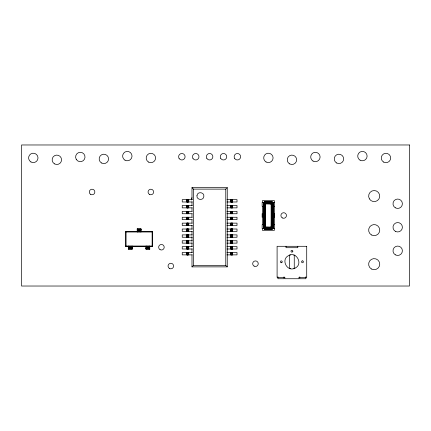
<?xml version="1.0" encoding="UTF-8"?>
<svg xmlns="http://www.w3.org/2000/svg" width="431" height="431" viewBox="0 0 431 431"><rect width="100%" height="100%" fill="white"/><g stroke="black" fill="none" stroke-linecap="round" stroke-linejoin="round"><path stroke-width="0.65" d="M263.336 203.599L263.422 227.757L263.993 228.694L265.286 229.357L271.864 229.27L273.038 228.414L273.486 227.035L273.459 203.599L272.796 202.306L271.137 201.616L264.93 201.73L263.788 202.543L263.336 203.599L265.658 203.965L265.286 201.643M263.449 203.615L263.53 227.724L264.074 228.613L265.307 229.238L271.487 229.238L272.715 228.613M265.286 229.357L265.658 227.035L263.336 227.401M273.459 203.599L271.137 203.965L271.503 201.643M263.363 203.604L263.449 203.249L265.658 203.965L264.93 201.73M273.426 227.396L273.346 227.751L271.137 227.035L271.503 229.357M273.486 206.244L274.606 206.244L274.606 202.543L273.006 202.543L271.137 203.965L271.864 201.73L272.187 201.897L271.137 203.965L273.373 203.243L273.206 202.915L271.137 203.965L272.516 202.064M263.422 227.757L265.658 227.035L264.93 229.27L265.291 229.324M263.53 203.276L263.664 202.953M264.591 229.125L265.658 227.035L263.562 228.101M263.303 206.244L262.145 206.244L262.145 202.543L263.788 202.543L265.658 203.965L263.993 202.306L263.589 202.915L265.658 203.965L264.591 201.875L264.289 202.091M272.942 228.349L273.373 227.035L273.259 203.276L272.451 202.161L271.137 201.73L265.307 201.762L263.847 202.651M273.459 227.401L271.137 227.035L272.796 228.694L273.206 228.085L271.137 227.035L271.864 229.27L271.498 229.324M264.273 228.936L265.658 227.035L263.756 228.414L262.145 228.457L262.145 224.756L263.303 224.756M272.775 228.672L274.606 228.457L274.606 224.756L273.486 224.756M128.357 246.413L125.674 246.413L126.067 246.026L126.067 231.997L125.674 231.603L137.085 231.603M152.515 231.603L152.515 246.413L152.127 246.026L152.127 231.997L152.515 231.603L137.247 231.571M191.989 254.78L191.989 266.87L227.256 266.87L225.779 265.394L225.779 189.117L227.256 187.641L191.989 187.641L191.989 199.725M191.989 266.87L193.465 265.394L225.779 265.394M271.137 203.965L272.796 202.306L273.038 202.586L272.775 202.328M265.658 227.035L263.993 228.694L263.756 228.414M294.928 268.184C303.677 264.456 296.307 250.675 288.377 255.707C280.586 259.721 287.278 272.279 294.928 268.184L293.867 268.588M289.406 255.217L290.494 254.904M191.989 187.641L193.465 189.117L225.779 189.117M192.323 199.634L182.238 199.634L182.238 201.983L192.323 201.983M226.921 199.634L237.007 199.634L237.007 201.983L226.921 201.983M273.486 203.965L263.303 203.965L263.336 227.035L273.486 227.035L273.426 203.604M192.323 205.506L182.238 205.506L182.238 207.861L192.323 207.861M226.921 205.506L237.007 205.506L237.007 207.861L226.921 207.861M192.323 211.384L182.238 211.384L182.238 213.738L192.323 213.738M226.921 211.384L237.007 211.384L237.007 213.738L226.921 213.738M192.323 217.262L182.238 217.262L182.238 219.616L192.323 219.616M226.921 217.262L237.007 217.262L237.007 219.616L226.921 219.616M262.145 217.272L262.145 213.647M274.606 217.272L274.606 213.647M192.323 223.139L182.238 223.139L182.238 225.494L192.323 225.494M226.921 223.139L237.007 223.139L237.007 225.494L226.921 225.494M192.323 229.017L182.238 229.017L182.238 231.366L192.323 231.366M226.921 229.017L237.007 229.017L237.007 231.366L226.921 231.366M137.247 229.227L140.948 229.227M137.247 229.303L140.948 229.303M137.247 229.437L140.948 229.373M137.247 229.502L140.948 229.502M137.247 229.556L140.948 229.604M137.247 229.685L140.948 229.642M137.247 230.633L140.948 230.682M137.247 230.763L140.948 230.763M137.247 230.876L140.948 230.876M137.247 231.016L140.948 231.016M137.247 231.183L140.948 231.183M137.247 231.372L140.948 231.372M137.247 231.786L140.948 231.786M126.067 231.997L152.127 231.997M192.323 234.895L182.238 234.895L182.238 237.244L192.323 237.244M226.921 234.895L237.007 234.895L237.007 237.244L226.921 237.244M192.323 240.773L182.238 240.773L182.238 243.122L192.323 243.122M226.921 240.773L237.007 240.773L237.007 243.122L226.921 243.122M126.067 246.026L152.127 246.026M128.454 246.23L132.155 246.23M146.039 246.23L149.74 246.23M132.387 246.413L146.475 246.413M149.158 246.413L152.515 246.413M128.454 246.446L132.155 246.446M146.039 246.446L149.74 246.446M128.454 246.651L132.155 246.651M146.039 246.651L149.74 246.651M192.323 246.651L182.238 246.651L182.238 248.999L192.323 248.999M226.921 246.651L237.007 246.651L237.007 248.999L226.921 248.999M128.454 246.834L132.155 246.834M146.039 246.834L149.74 246.834M128.454 247.001L132.155 247.001M146.039 247.001L149.74 247.001M128.454 247.146L132.155 247.146M146.039 247.146L149.74 247.146M128.454 247.259L132.155 247.259M146.039 247.259L149.74 247.259M128.454 247.34L132.155 247.389M146.039 247.389L149.74 247.34M128.454 248.331L132.155 248.348M146.039 248.375L149.74 248.348M128.454 248.461L132.155 248.412M146.039 248.412L149.74 248.461M128.454 248.515L132.155 248.515M146.039 248.515L149.74 248.515M128.454 248.644L132.155 248.579M146.039 248.579L149.74 248.644M128.454 248.719L132.155 248.719M146.039 248.719L149.74 248.719M128.454 248.789L132.155 248.789M146.039 248.789L149.74 248.789M192.323 252.528L182.238 252.528L182.238 254.877L192.323 254.877M226.921 252.528L237.007 252.528L237.007 254.877L226.921 254.877M271.498 201.676L271.137 201.643L271.137 229.384L265.658 229.357L265.658 201.616M289.406 268.405L290.494 268.723M293.867 255.039L294.928 255.443M272.203 229.125L271.137 227.035L273.038 228.414M264.273 202.064L265.658 203.965M271.137 227.035L272.516 228.936M305.891 276.745L305.891 278.738L299.782 278.738L299.782 276.821M297.783 246.295L297.783 247.706L286.028 247.706L286.028 246.295M294.254 255.163L294.254 268.465M289.551 255.163L289.551 268.465M284.029 276.821L284.029 278.738L277.914 278.738L277.914 276.745M274.412 202.543L274.412 200.69L262.382 200.69L262.382 202.543M274.412 206.244L274.412 224.756M274.412 228.457L274.412 230.31L262.382 230.31L262.382 228.457M262.382 206.244L262.382 224.756M232.438 199.634L232.438 201.983M232.438 205.506L232.438 207.861M232.438 211.384L232.438 213.738M232.438 217.262L232.438 219.616M232.438 223.139L232.438 225.494M232.438 229.017L232.438 231.366M232.438 234.895L232.438 237.244M232.438 240.773L232.438 243.122M232.438 246.651L232.438 248.999M232.438 252.528L232.438 254.877M232.314 199.634L232.314 201.983M232.314 205.506L232.314 207.861M232.314 211.384L232.314 213.738M232.314 217.262L232.314 219.616M232.314 223.139L232.314 225.494M232.314 229.017L232.314 231.366M232.314 234.895L232.314 237.244M232.314 240.773L232.314 243.122M232.314 246.651L232.314 248.999M232.314 252.528L232.314 254.877M232.201 199.634L232.201 201.983M232.201 205.506L232.201 207.861M232.201 211.384L232.201 213.738M232.201 217.262L232.201 219.616M232.201 223.139L232.201 225.494M232.201 229.017L232.201 231.366M232.201 234.895L232.201 237.244M232.201 240.773L232.201 243.122M232.201 246.651L232.201 248.999M232.201 252.528L232.201 254.877M232.099 199.634L232.099 201.983M232.099 205.506L232.099 207.861M232.099 211.384L232.099 213.738M232.099 217.262L232.099 219.616M232.099 223.139L232.099 225.494M232.099 229.017L232.099 231.366M232.099 234.895L232.099 237.244M232.099 240.773L232.099 243.122M232.099 246.651L232.099 248.999M232.099 252.528L232.099 254.877M232.013 199.634L232.013 201.983M232.013 205.506L232.013 207.861M232.013 211.384L232.013 213.738M232.013 217.262L232.013 219.616M232.013 223.139L232.013 225.494M232.013 229.017L232.013 231.366M232.013 234.895L232.013 237.244M232.013 240.773L232.013 243.122M232.013 246.651L232.013 248.999M232.013 252.528L232.013 254.877M231.943 199.634L231.943 201.983M231.943 205.506L231.943 207.861M231.943 211.384L231.943 213.738M231.943 217.262L231.943 219.616M231.943 223.139L231.943 225.494M231.943 229.017L231.943 231.366M231.943 234.895L231.943 237.244M231.943 240.773L231.943 243.122M231.943 246.651L231.943 248.999M231.943 252.528L231.943 254.877M231.824 199.634L231.889 201.983M231.889 205.506L231.862 207.861M231.824 211.384L231.889 213.738M231.824 217.262L231.862 219.616M231.889 223.139L231.824 225.494M231.824 229.017L231.889 231.366M231.824 234.895L231.889 237.244M231.889 240.773L231.824 243.122M231.862 246.651L231.824 248.999M231.889 252.528L231.862 254.877M231.749 199.634L231.749 201.983M231.749 205.506L231.749 207.861M231.749 211.384L231.749 213.738M231.749 217.262L231.749 219.616M231.749 223.139L231.749 225.494M231.749 229.017L231.749 231.366M231.749 234.895L231.749 237.244M231.749 240.773L231.749 243.122M231.749 246.651L231.749 248.999M231.749 252.528L231.749 254.877M231.625 199.634L231.625 201.983M231.625 205.506L231.625 207.861M231.625 211.384L231.625 213.738M231.625 217.262L231.625 219.616M231.625 223.139L231.625 225.494M231.625 229.017L231.625 231.366M231.625 234.895L231.625 237.244M231.625 240.773L231.625 243.122M231.625 246.651L231.625 248.999M231.625 252.528L231.625 254.877M231.458 199.634L231.458 201.983M231.458 205.506L231.458 207.861M231.458 211.384L231.458 213.738M231.458 217.262L231.458 219.616M231.458 223.139L231.458 225.494M231.458 229.017L231.458 231.366M231.458 234.895L231.458 237.244M231.458 240.773L231.458 243.122M231.458 246.651L231.458 248.999M231.458 252.528L231.458 254.877M231.253 199.634L231.253 201.983M231.253 205.506L231.253 207.861M231.253 211.384L231.253 213.738M231.253 217.262L231.253 219.616M231.253 223.139L231.253 225.494M231.253 229.017L231.253 231.366M231.253 234.895L231.253 237.244M231.253 240.773L231.253 243.122M231.253 246.651L231.253 248.999M231.253 252.528L231.253 254.877M231.016 199.634L231.016 201.983M231.016 205.506L231.016 207.861M231.016 211.384L231.016 213.738M231.016 217.262L231.016 219.616M231.016 223.139L231.016 225.494M231.016 229.017L231.016 231.366M231.016 234.895L231.016 237.244M231.016 240.773L231.016 243.122M231.016 246.651L231.016 248.999M231.016 252.528L231.016 254.877M230.752 199.634L230.752 201.983M230.752 205.506L230.752 207.861M230.752 211.384L230.752 213.738M230.752 217.262L230.752 219.616M230.752 223.139L230.752 225.494M230.752 229.017L230.752 231.366M230.752 234.895L230.752 237.244M230.752 240.773L230.752 243.122M230.752 246.651L230.752 248.999M230.752 252.528L230.752 254.877M230.472 199.634L230.472 201.983M230.472 205.506L230.472 207.861M230.472 211.384L230.472 213.738M230.472 217.262L230.472 219.616M230.472 223.139L230.472 225.494M230.472 229.017L230.472 231.366M230.472 234.895L230.472 237.244M230.472 240.773L230.472 243.122M230.472 246.651L230.472 248.999M230.472 252.528L230.472 254.877M227.256 187.641L227.256 266.87M193.465 189.117L193.465 265.394M191.989 201.74L191.989 205.77M191.989 207.785L191.989 211.142M191.989 213.824L191.989 217.181M191.989 219.869L191.989 223.226M191.989 225.241L191.989 229.27M191.989 231.285L191.989 235.31M191.989 236.657L191.989 241.355M191.989 242.696L191.989 246.726M191.989 248.741L191.989 252.765M188.773 199.634L188.773 201.983M188.773 205.506L188.773 207.861M188.773 211.384L188.773 213.738M188.773 217.262L188.773 219.616M188.773 223.139L188.773 225.494M188.773 229.017L188.773 231.366M188.773 234.895L188.773 237.244M188.773 240.773L188.773 243.122M188.773 246.651L188.773 248.999M188.773 252.528L188.773 254.877M188.492 199.634L188.492 201.983M188.492 205.506L188.492 207.861M188.492 211.384L188.492 213.738M188.492 217.262L188.492 219.616M188.492 223.139L188.492 225.494M188.492 229.017L188.492 231.366M188.492 234.895L188.492 237.244M188.492 240.773L188.492 243.122M188.492 246.651L188.492 248.999M188.492 252.528L188.492 254.877M188.228 199.634L188.228 201.983M188.228 205.506L188.228 207.861M188.228 211.384L188.228 213.738M188.228 217.262L188.228 219.616M188.228 223.139L188.228 225.494M188.228 229.017L188.228 231.366M188.228 234.895L188.228 237.244M188.228 240.773L188.228 243.122M188.228 246.651L188.228 248.999M188.228 252.528L188.228 254.877M187.991 199.634L187.991 201.983M187.991 205.506L187.991 207.861M187.991 211.384L187.991 213.738M187.991 217.262L187.991 219.616M187.991 223.139L187.991 225.494M187.991 229.017L187.991 231.366M187.991 234.895L187.991 237.244M187.991 240.773L187.991 243.122M187.991 246.651L187.991 248.999M187.991 252.528L187.991 254.877M187.787 199.634L187.787 201.983M187.787 205.506L187.787 207.861M187.787 211.384L187.787 213.738M187.787 217.262L187.787 219.616M187.787 223.139L187.787 225.494M187.787 229.017L187.787 231.366M187.787 234.895L187.787 237.244M187.787 240.773L187.787 243.122M187.787 246.651L187.787 248.999M187.787 252.528L187.787 254.877M187.62 199.634L187.62 201.983M187.62 205.506L187.62 207.861M187.62 211.384L187.62 213.738M187.62 217.262L187.62 219.616M187.62 223.139L187.62 225.494M187.62 229.017L187.62 231.366M187.62 234.895L187.62 237.244M187.62 240.773L187.62 243.122M187.62 246.651L187.62 248.999M187.62 252.528L187.62 254.877M187.496 199.634L187.496 201.983M187.496 205.506L187.496 207.861M187.496 211.384L187.496 213.738M187.496 217.262L187.496 219.616M187.496 223.139L187.496 225.494M187.496 229.017L187.496 231.366M187.496 234.895L187.496 237.244M187.496 240.773L187.496 243.122M187.496 246.651L187.496 248.999M187.496 252.528L187.496 254.877M187.388 199.634L187.42 201.983M187.388 205.506L187.42 207.861M187.388 211.384L187.42 213.738M187.42 217.262L187.388 219.616M187.42 223.139L187.388 225.494M187.388 229.017L187.42 231.366M187.42 234.895L187.388 237.244M187.42 240.773L187.388 243.122M187.42 246.651L187.388 248.999M187.42 252.528L187.388 254.877M187.356 199.634L187.302 201.983M187.356 205.506L187.302 207.861M187.302 211.384L187.356 213.738M187.356 217.262L187.302 219.616M187.356 223.139L187.302 225.494M187.302 229.017L187.356 231.366M187.356 234.895L187.302 237.244M187.356 240.773L187.302 243.122M187.302 246.651L187.356 248.999M187.302 252.528L187.356 254.877M187.232 199.634L187.232 201.983M187.232 205.506L187.232 207.861M187.232 211.384L187.232 213.738M187.232 217.262L187.232 219.616M187.232 223.139L187.232 225.494M187.232 229.017L187.232 231.366M187.232 234.895L187.232 237.244M187.232 240.773L187.232 243.122M187.232 246.651L187.232 248.999M187.232 252.528L187.232 254.877M187.146 199.634L187.146 201.983M187.146 205.506L187.146 207.861M187.146 211.384L187.146 213.738M187.146 217.262L187.146 219.616M187.146 223.139L187.146 225.494M187.146 229.017L187.146 231.366M187.146 234.895L187.146 237.244M187.146 240.773L187.146 243.122M187.146 246.651L187.146 248.999M187.146 252.528L187.146 254.877M187.043 199.634L187.043 201.983M187.043 205.506L187.043 207.861M187.043 211.384L187.043 213.738M187.043 217.262L187.043 219.616M187.043 223.139L187.043 225.494M187.043 229.017L187.043 231.366M187.043 234.895L187.043 237.244M187.043 240.773L187.043 243.122M187.043 246.651L187.043 248.999M187.043 252.528L187.043 254.877M186.93 199.634L186.93 201.983M186.93 205.506L186.93 207.861M186.93 211.384L186.93 213.738M186.93 217.262L186.93 219.616M186.93 223.139L186.93 225.494M186.93 229.017L186.93 231.366M186.93 234.895L186.93 237.244M186.93 240.773L186.93 243.122M186.93 246.651L186.93 248.999M186.93 252.528L186.93 254.877M186.806 199.634L186.806 201.983M186.806 205.506L186.806 207.861M186.806 211.384L186.806 213.738M186.806 217.262L186.806 219.616M186.806 223.139L186.806 225.494M186.806 229.017L186.806 231.366M186.806 234.895L186.806 237.244M186.806 240.773L186.806 243.122M186.806 246.651L186.806 248.999M186.806 252.528L186.806 254.877M149.74 246.009L149.74 249.668L146.039 249.668L146.039 246.009M140.948 232.007L140.948 228.349L137.247 228.349L137.247 232.007M132.155 246.009L132.155 249.668L128.454 249.668L128.454 246.009M125.674 231.603L125.674 246.413M191.736 200A2.775 2.775 0 0 1 191.935 197.657M263.589 203.642L263.664 227.681L264.176 228.516L265.329 229.103L271.783 229.023L272.828 228.263L273.232 227.035L273.125 203.319L272.618 202.484L271.465 201.897L265.658 201.875L264.176 202.484L263.589 203.642M263.777 203.669L263.847 227.622L264.311 228.376L265.356 228.909L271.724 228.839L272.672 228.15L273.038 227.035L272.942 203.378L272.478 202.624L271.433 202.091L265.658 202.064L264.311 202.624L263.777 203.669M264.014 203.707L264.074 227.546L265.394 228.672L271.649 228.613L272.478 228.01L272.796 227.035L272.715 203.454L271.395 202.328L265.658 202.306L264.478 202.791L264.014 203.707M264.289 203.75L264.343 227.46L265.442 228.398L271.562 228.349L272.516 227.035L272.451 203.54L271.352 202.602L265.658 202.586L264.677 202.99L264.289 203.75M264.602 203.798L264.639 227.363L265.491 228.085L271.465 228.047L272.203 227.035L272.15 203.637L271.304 202.915L265.658 202.899L264.602 203.798M264.936 203.852L264.963 227.256L265.658 227.757L271.358 227.724L271.864 227.035L271.826 203.744L271.25 203.249L265.658 203.243L264.936 203.852M265.291 203.911L265.307 227.148L271.25 227.385L271.487 203.852L265.658 203.599L265.291 203.911M196.989 195.453C196.019 199.822 203.238 201.094 203.825 196.66C204.79 192.291 197.576 191.019 196.989 195.453M292.832 251.241L292.8 251.483A0.927 0.927 0 0 1 291.011 251.483L290.979 251.241A0.927 0.927 0 0 1 291.906 250.319A0.927 0.927 0 0 1 292.832 251.241M281.572 262.705L281.335 262.738A0.927 0.927 0 0 1 280.409 261.811A0.927 0.927 0 0 1 281.335 260.89L281.572 260.917A0.927 0.927 0 0 1 281.572 262.705M302.476 260.89L302.233 260.917A0.927 0.927 0 0 0 302.233 262.705L302.476 262.738A0.927 0.927 0 0 0 303.402 261.811A0.927 0.927 0 0 0 302.476 260.89M409.45 144.972L21.55 144.972L21.55 286.028L409.45 286.028L409.45 144.972M306.716 246.295L277.095 246.295L277.095 277.327L284.853 277.327L284.853 278.738L298.958 278.738L298.958 277.327L306.716 277.327L306.716 246.295M254.075 266.099A2.775 2.775 0 0 0 258.244 263.691A2.775 2.775 0 0 0 254.075 261.288A2.775 2.775 0 0 0 254.075 266.099M90.688 194.397A2.775 2.775 0 0 0 94.852 191.989A2.775 2.775 0 0 0 90.688 189.586A2.775 2.775 0 0 0 90.688 194.397M149.46 194.397A2.775 2.775 0 0 0 153.625 191.989A2.775 2.775 0 0 0 149.46 189.586A2.775 2.775 0 0 0 149.46 194.397M266.046 161.975A4.703 4.703 0 0 0 273.098 157.902A4.703 4.703 0 0 0 266.046 153.829A4.703 4.703 0 0 0 266.046 161.975M289.589 163.872A4.703 4.703 0 0 0 296.641 159.799A4.703 4.703 0 0 0 289.589 155.726A4.703 4.703 0 0 0 289.589 163.872M313.051 161.07A4.703 4.703 0 0 0 320.104 156.997A4.703 4.703 0 0 0 313.051 152.924A4.703 4.703 0 0 0 313.051 161.07M336.6 162.972A4.703 4.703 0 0 0 343.652 158.904A4.703 4.703 0 0 0 336.6 154.831A4.703 4.703 0 0 0 336.6 162.972M360.063 160.17A4.703 4.703 0 0 0 367.115 156.097A4.703 4.703 0 0 0 360.063 152.024A4.703 4.703 0 0 0 360.063 160.17M383.617 162.067A4.703 4.703 0 0 0 390.669 157.994A4.703 4.703 0 0 0 383.617 153.921A4.703 4.703 0 0 0 383.617 162.067M30.951 161.975A4.703 4.703 0 0 0 38.009 157.902A4.703 4.703 0 0 0 30.951 153.829A4.703 4.703 0 0 0 30.951 161.975M54.5 163.872A4.703 4.703 0 0 0 61.552 159.799A4.703 4.703 0 0 0 54.5 155.726A4.703 4.703 0 0 0 54.5 163.872M76.244 159.346A4.703 4.703 0 0 0 84.384 159.346A4.703 4.703 0 0 0 80.311 152.294A4.703 4.703 0 0 0 76.244 159.346M101.511 162.972A4.703 4.703 0 0 0 108.564 158.904A4.703 4.703 0 0 0 101.511 154.831A4.703 4.703 0 0 0 101.511 162.972M234.583 158.349A3.238 3.238 0 0 0 240.196 158.349A3.238 3.238 0 0 0 237.389 153.49A3.238 3.238 0 0 0 234.583 158.349M220.699 158.349A3.238 3.238 0 0 0 226.313 158.349A3.238 3.238 0 0 0 223.506 153.49A3.238 3.238 0 0 0 220.699 158.349M124.974 160.17A4.703 4.703 0 0 0 132.026 156.097A4.703 4.703 0 0 0 124.974 152.024A4.703 4.703 0 0 0 124.974 160.17M148.528 162.067A4.703 4.703 0 0 0 155.58 157.994A4.703 4.703 0 0 0 148.528 153.921A4.703 4.703 0 0 0 148.528 162.067M395.346 254.834A4.703 4.703 0 0 0 402.398 250.761A4.703 4.703 0 0 0 395.346 246.694A4.703 4.703 0 0 0 395.346 254.834M395.346 231.328A4.703 4.703 0 0 0 402.398 227.256A4.703 4.703 0 0 0 395.346 223.183A4.703 4.703 0 0 0 395.346 231.328M395.346 207.817A4.703 4.703 0 0 0 402.398 203.744A4.703 4.703 0 0 0 395.346 199.672A4.703 4.703 0 0 0 395.346 207.817M371.409 268.976A5.555 5.555 0 0 0 379.738 264.165A5.555 5.555 0 0 0 371.409 259.354A5.555 5.555 0 0 0 371.409 268.976M371.409 234.933A5.555 5.555 0 0 0 379.738 230.122A5.555 5.555 0 0 0 371.409 225.316A5.555 5.555 0 0 0 371.409 234.933M369.378 198.858A5.555 5.555 0 0 0 378.994 198.858A5.555 5.555 0 0 0 374.189 190.529A5.555 5.555 0 0 0 369.378 198.858M206.815 158.349A3.238 3.238 0 0 0 212.429 158.349A3.238 3.238 0 0 0 209.622 153.49A3.238 3.238 0 0 0 206.815 158.349M192.932 158.349A3.238 3.238 0 0 0 198.546 158.349A3.238 3.238 0 0 0 195.739 153.49A3.238 3.238 0 0 0 192.932 158.349M179.048 158.349A3.238 3.238 0 0 0 184.662 158.349A3.238 3.238 0 0 0 181.855 153.49A3.238 3.238 0 0 0 179.048 158.349M160.041 249.641A2.775 2.775 0 0 0 164.206 247.238A2.775 2.775 0 0 0 160.041 244.835A2.775 2.775 0 0 0 160.041 249.641M169.442 268.448A2.775 2.775 0 0 0 173.607 266.046A2.775 2.775 0 0 0 169.442 263.637A2.775 2.775 0 0 0 169.442 268.448M282.289 217.903A2.775 2.775 0 0 0 286.453 215.5A2.775 2.775 0 0 0 282.289 213.097A2.775 2.775 0 0 0 282.289 217.903"/></g></svg>
